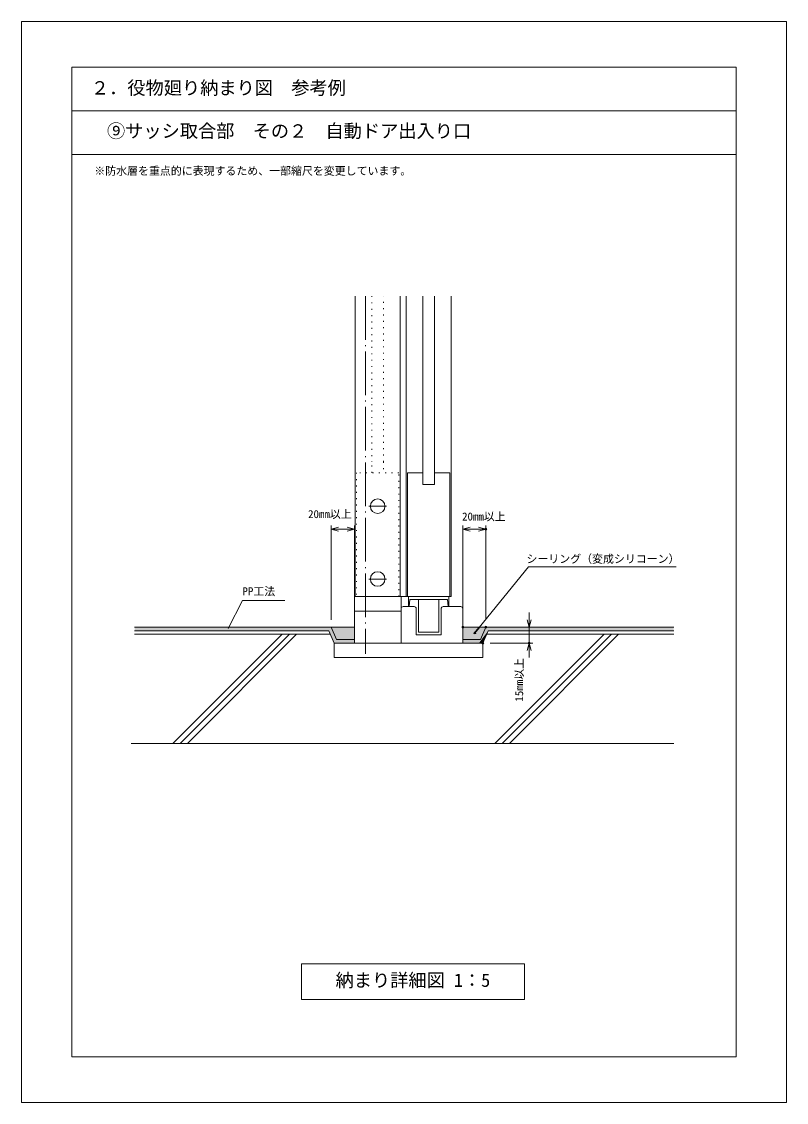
# Model space of a CAD drawing. Units: millimetres, scale not verified. Extents: x -512 to 538, y -802 to 683.
import ezdxf
from ezdxf.enums import TextEntityAlignment as Align

# ---------------------------------------------------------------- set-up
doc = ezdxf.new("R2010")
doc.units = ezdxf.units.MM
doc.header["$LTSCALE"] = 5
doc.header["$PDMODE"] = 32
doc.header["$PDSIZE"] = 2.5
doc.linetypes.add('DOTTED', pattern=[1.75, 0.25, -1.5])
doc.linetypes.add('LONG_DASHED_DOTTED', pattern=[15.25, 12, -1.5, 0.25, -1.5])
for name, color, linetype, lineweight in [('0-0_Defpoints', 7, 'Continuous', 18), ('0-3_文字', 4, 'Continuous', 18), ('0-4_枠', 6, 'Continuous', 18), ('0-5_躯体', 7, 'Continuous', 18), ('0-6_0', 4, 'Continuous', 18)]:
    doc.layers.add(name, color=color, linetype=linetype, lineweight=lineweight)
doc.styles.add('ＭＳ ゴシック', font='')
doc.styles.get('ＭＳ ゴシック').set_extended_font_data('MS Gothic')

msp = doc.modelspace()

# ---------------------------------------------------------------- linework, layer by layer
at = {"layer": '0-0_Defpoints'}
msp.add_lwpolyline([(-511.685, -802.275), (538.315, -802.275), (538.315, 682.725), (-511.685, 682.725)], close=True, dxfattribs=at)
at = {"layer": '0-0_Defpoints', "color": 4}
for p in [(125.822, -14.627), (94.211, -149.147), (125.822, -149.147), (125.822, -149.147), (121.667, -171.147), (185.204, -171.147)]:
    msp.add_point(p, dxfattribs=at)
at = {"layer": '0-0_Defpoints'}
for points in [[(-356.524, -149.147), (-356.524, -154.147), (-90.061, -154.147)], [(-86.789, -149.147), (-356.524, -149.147), (-90.061, -154.147)], [(-86.789, -149.147), (-90.061, -154.147), (-82.634, -171.147)], [(-82.634, -171.147), (-77.178, -171.147), (-86.789, -149.147)], [(125.822, -149.147), (116.211, -171.147), (129.094, -154.147)], [(116.211, -171.147), (121.667, -171.147), (129.094, -154.147)], [(383.702, -154.147), (383.702, -149.147), (125.822, -149.147)], [(125.822, -149.147), (129.094, -154.147), (383.702, -154.147)]]:
    msp.add_solid(points, dxfattribs=at)
at = {"layer": '0-3_文字'}
for p, q in [((-86.789, -139.147), (-86.789, -9.627)), ((-76.789, -14.627), (-64.789, -14.627)), ((94.211, -139.147), (94.211, -9.627)), ((104.211, -14.627), (115.822, -14.627)), ((125.822, -139.147), (125.822, -9.627)), ((-228.226, -151.289), (-208.588, -112.875)), ((185.204, -139.147), (185.204, -129.147)), ((135.822, -149.147), (190.204, -149.147)), ((185.204, -149.147), (185.204, -171.147)), ((131.667, -171.147), (190.204, -171.147)), ((185.204, -181.147), (185.204, -191.147))]:
    msp.add_line(p, q, dxfattribs=at)
at = {"layer": '0-3_文字', "color": 7}
msp.add_line((-54.789, -144.147), (-54.789, -9.627), dxfattribs=at)
at = {"layer": '0-3_文字'}
msp.add_lwpolyline([(-208.588, -112.875), (-196.088, -112.875), (-150.478, -112.875)], dxfattribs=at)
msp.add_lwpolyline([(-127.411, -611.703), (178.613, -611.703), (178.613, -660.929), (-127.411, -660.929)], close=True, dxfattribs=at)
at = {"layer": '0-4_枠'}
for p, q in [((-442.935, 620.225), (-442.935, -739.775)), ((469.565, 620.225), (-442.935, 620.225)), ((469.565, 620.225), (469.565, -739.775)), ((469.565, 560.225), (-442.935, 560.225)), ((469.565, 500.225), (-442.935, 500.225)), ((469.565, -739.775), (-442.935, -739.775))]:
    msp.add_line(p, q, dxfattribs=at)
at = {"layer": '0-5_躯体'}
for p, q in [((-53.789, 77.778), (-53.789, 305.686)), ((16.211, 305.686), (16.211, 77.778)), ((39.211, 305.686), (39.211, 46.853)), ((55.211, 46.853), (55.211, 305.686)), ((78.211, 77.778), (78.211, 305.686)), ((-53.789, -107.147), (-53.789, 77.778)), ((39.211, 62.853), (18.211, 62.853)), ((76.211, 62.853), (55.211, 62.853)), ((55.211, 46.853), (39.211, 46.853)), ((-54.789, -107.147), (-54.789, -171.147)), ((9.211, -107.147), (-54.789, -107.147)), ((9.211, -127.147), (9.211, -107.147)), ((27.311, -107.147), (19.311, -107.147)), ((19.311, -107.147), (19.311, -121.147)), ((72.838, -111.147), (21.511, -111.147)), ((75.038, -107.147), (75.038, -121.147)), ((-54.789, -127.147), (9.211, -127.147)), ((9.211, -171.147), (9.211, -124.147)), ((12.211, -121.147), (27.211, -121.147)), ((30.211, -124.147), (30.211, -159.649)), ((67.211, -121.147), (91.211, -121.147)), ((94.211, -124.147), (94.211, -171.147)), ((94.211, -147.647), (94.211, -171.147)), ((-82.634, -171.147), (-82.634, -191.147)), ((116.193, -171.147), (-77.072, -171.147))]:
    msp.add_line(p, q, dxfattribs=at)
at = {"layer": '0-5_躯体', "linetype": 'LONG_DASHED_DOTTED'}
for p, q in [((-39.552, 305.701), (-39.552, -185.95)), ((-10.583, 16.853), (-35.101, 16.853)), ((-10.583, -83.147), (-35.101, -83.147))]:
    msp.add_line(p, q, dxfattribs=at)
at = {"layer": '0-5_躯体', "linetype": 'DOTTED'}
for p, q in [((-30.789, 305.686), (-30.789, 77.778)), ((-14.789, 77.778), (-14.789, 305.686)), ((-30.789, 62.853), (-30.789, 77.778)), ((-14.789, 77.778), (-14.789, 62.853)), ((-51.789, 62.853), (-51.789, -107.147))]:
    msp.add_line(p, q, dxfattribs=at)
at = {"layer": '0-5_躯体', "color": 4}
for p, q in [((116.384, -149.684), (184.174, -66.229)), ((-356.524, -159.147), (-87.877, -159.147)), ((-303.97, -309.147), (-153.97, -159.147)), ((-294.07, -309.147), (-144.07, -159.147)), ((-134.171, -159.147), (-284.171, -309.147)), ((126.91, -159.147), (383.702, -159.147)), ((138.225, -309.147), (288.225, -159.147)), ((148.124, -309.147), (298.124, -159.147)), ((308.023, -159.147), (158.024, -309.147)), ((-361.408, -309.147), (383.702, -309.147))]:
    msp.add_line(p, q, dxfattribs=at)
at = {"layer": '0-5_躯体', "color": 2}
for p, q in [((-356.524, -149.147), (-54.789, -149.147)), ((-356.524, -154.147), (-90.061, -154.147)), ((-82.634, -171.147), (-90.061, -154.147)), ((-79.372, -166.125), (-86.789, -149.147)), ((94.211, -149.147), (383.702, -149.147)), ((118.406, -166.123), (125.822, -149.147)), ((121.667, -171.147), (129.094, -154.147)), ((129.094, -154.147), (383.702, -154.147)), ((-77.194, -171.147), (-82.634, -171.147)), ((-54.789, -166.147), (-79.423, -166.147)), ((118.462, -166.147), (94.211, -166.147)), ((121.667, -171.147), (116.237, -171.147))]:
    msp.add_line(p, q, dxfattribs=at)
at = {"layer": '0-5_躯体', "color": 4, "lineweight": 30}
msp.add_line((110.079, -157.446), (116.384, -149.684), dxfattribs=at)
at = {"layer": '0-5_躯体'}
for points in [[(8.211, 305.686), (8.211, -107.147), (16.211, -107.147)], [(78.211, 77.778), (78.211, -107.147), (16.211, -107.147), (16.211, 77.778)], [(18.211, 62.853), (18.211, -107.147), (76.211, -107.147), (76.211, 62.853)], [(19.311, -121.147), (20.511, -121.147), (21.511, -111.147)], [(75.038, -121.147), (73.838, -121.147), (72.838, -111.147)], [(30.211, -159.649), (64.211, -159.649), (64.211, -124.147)], [(121.667, -171.147), (121.667, -191.147), (-82.634, -191.147)]]:
    msp.add_lwpolyline(points, dxfattribs=at)
at = {"layer": '0-5_躯体', "linetype": 'DOTTED'}
msp.add_lwpolyline([(6.211, -107.147), (6.211, 62.853), (-51.789, 62.853)], dxfattribs=at)
at = {"layer": '0-5_躯体', "color": 4}
msp.add_lwpolyline([(184.174, -66.229), (196.674, -66.229), (386.909, -66.229)], dxfattribs=at)
at = {"layer": '0-5_躯体'}
msp.add_lwpolyline([(33.211, -156.147), (61.211, -156.147), (61.211, -111.147), (33.211, -111.147)], close=True, dxfattribs=at)
for centre in [(-22.789, 16.853), (-22.789, -83.147)]:
    msp.add_circle(centre, 10, dxfattribs=at)
for centre, start, end in [((12.211, -124.147), 89.99999, 180), ((27.211, -124.147), 360, 89.99999), ((67.211, -124.147), 89.99999, 180), ((91.211, -124.147), 360, 90.00001)]:
    msp.add_arc(centre, 3, start, end, dxfattribs=at)
at = {"layer": '0-5_躯体', "color": 4}
msp.add_point((110.616, -157.34), dxfattribs=at)
at = {"layer": '0-5_躯体', "color": 3}
for points in [[(-86.789, -149.147), (-79.423, -166.147), (-54.789, -149.147), (-54.789, -166.147)], [(94.211, -149.147), (94.211, -166.147), (125.822, -149.147), (118.462, -166.147)]]:
    msp.add_solid(points, dxfattribs=at)
at = {"layer": '0-5_躯体'}
for points in [[(-79.423, -166.147), (-77.072, -171.147), (-54.789, -166.147), (-54.789, -171.147)], [(94.211, -166.147), (94.211, -171.147), (118.462, -166.147), (116.193, -171.147)]]:
    msp.add_solid(points, dxfattribs=at)
at = {"layer": '0-6_0'}
for p, q in [((-86.789, -14.627), (-76.789, -14.627)), ((-54.789, -14.627), (-64.789, -14.627)), ((94.211, -14.627), (104.211, -14.627)), ((125.822, -14.627), (115.822, -14.627)), ((185.204, -149.147), (185.204, -139.147)), ((185.204, -171.147), (185.204, -181.147))]:
    msp.add_line(p, q, dxfattribs=at)
for points in [[(-76.789, -17.306), (-86.789, -14.627), (-76.789, -11.947)], [(-64.789, -11.947), (-54.789, -14.627), (-64.789, -17.306)], [(104.211, -17.306), (94.211, -14.627), (104.211, -11.947)], [(115.822, -11.947), (125.822, -14.627), (115.822, -17.306)], [(187.884, -139.147), (185.204, -149.147), (182.525, -139.147)], [(182.525, -181.147), (185.204, -171.147), (187.884, -181.147)]]:
    msp.add_lwpolyline(points, dxfattribs=at)

# ---------------------------------------------------------------- texts
at = {"layer": '0-3_文字', "color": 7, "style": 'ＭＳ ゴシック'}
for s, height, p in [('２．役物廻り納まり図\u3000参考例', 18.33, (-416.564, 577.075)), ('⑨サッシ取合部\u3000その２\u3000自動ドア出入り口', 18.33, (-394.516, 517.823)), ('※防水層を重点的に表現するため、一部縮尺を変更しています。', 11, (-411.888, 468.817)), ('20mm以上', 11, (93.025, -6.075)), ('PP工法', 11, (-208.481, -108.86)), ('納まり詳細図 1：5', 18.33, (-80.689, -649.066))]:
    msp.add_text(s, height=height, dxfattribs=at).set_placement(p, align=Align.BOTTOM_LEFT)
msp.add_text('15mm以上', height=11, rotation=90, dxfattribs=at).set_placement((180.218, -251.624), align=Align.BOTTOM_LEFT)
at = {"layer": '0-5_躯体', "style": 'ＭＳ ゴシック'}
for s, p in [('20mm以上', (-118.404, -2.746)), ('シーリング（変成シリコーン）', (181.504, -64.324))]:
    msp.add_text(s, height=11, dxfattribs=at).set_placement(p, align=Align.BOTTOM_LEFT)

doc.saveas('drawing.dxf')
